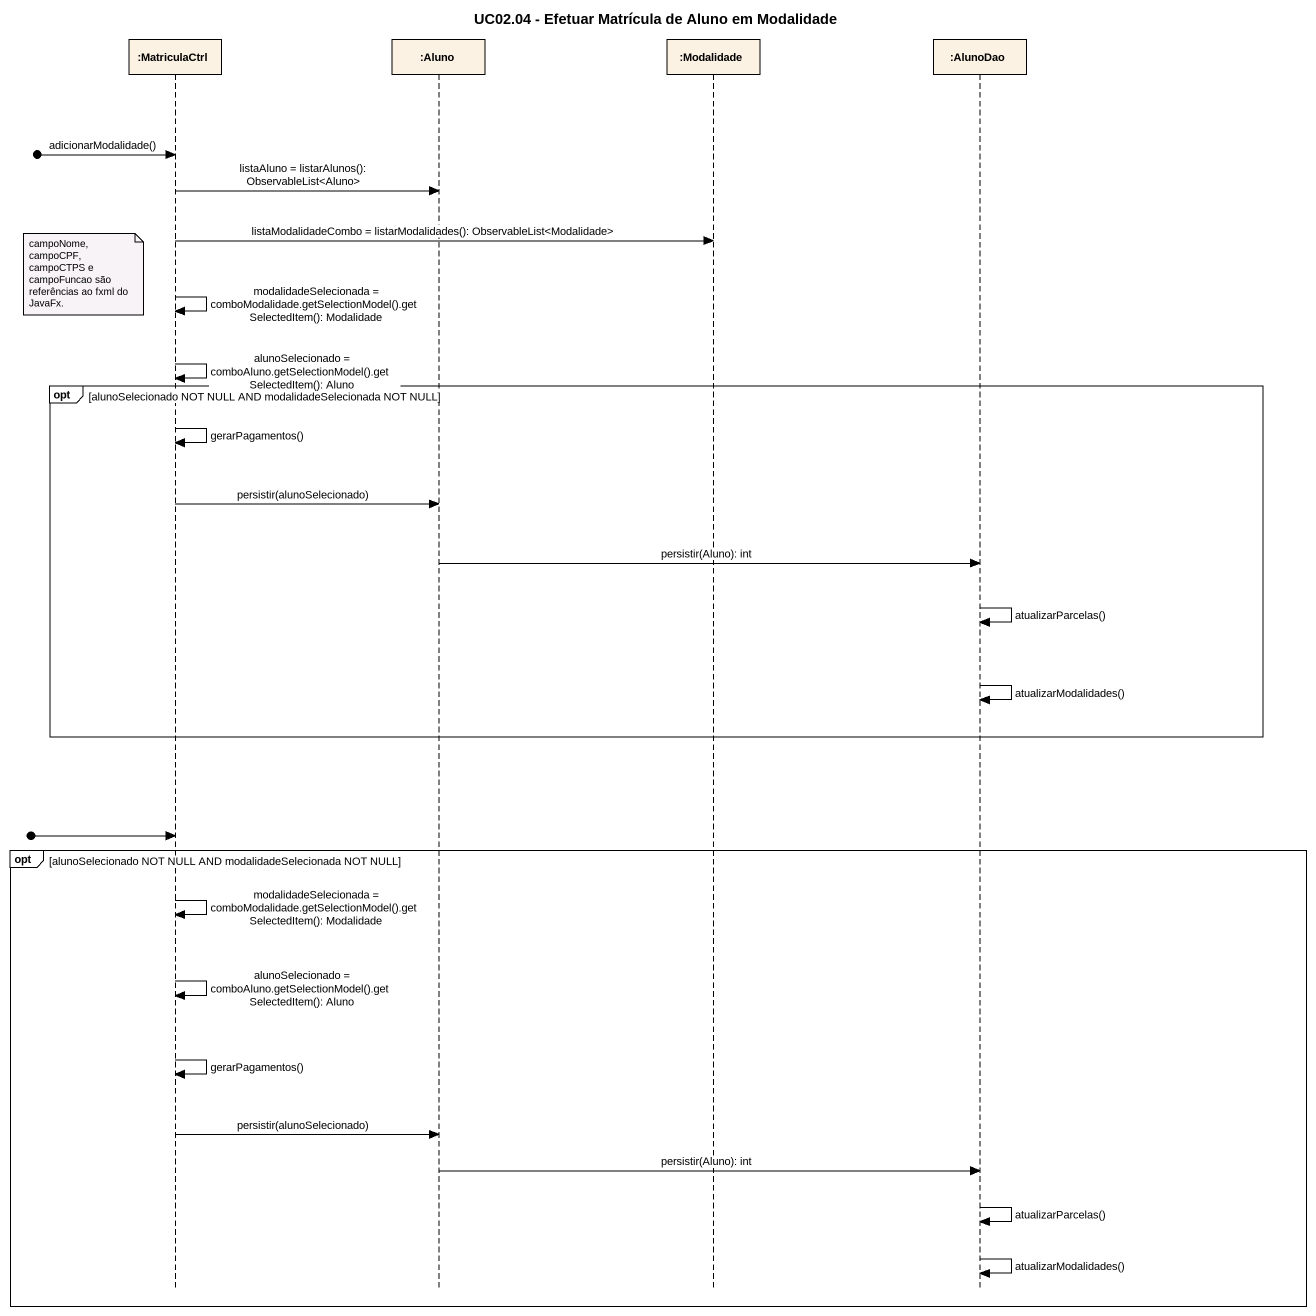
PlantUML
@startuml
title UC02.04 - Efetuar Matrícula de Aluno em Modalidade
hide footbox
participant ":MatriculaCtrl" as MatriculaCtrl
participant ":Aluno" as Aluno
participant ":Modalidade" as Modalidade
participant ":AlunoDao" as AlunoDao

[o-> MatriculaCtrl : adicionarModalidade()
MatriculaCtrl -> Aluno : listaAluno = listarAlunos(): ObservableList<Aluno>
MatriculaCtrl -> Modalidade : listaModalidadeCombo = listarModalidades(): ObservableList<Modalidade>
note left of MatriculaCtrl : campoNome, campoCPF, campoCTPS e campoFuncao são referências ao fxml do JavaFx.
MatriculaCtrl -> MatriculaCtrl : modalidadeSelecionada = comboModalidade.getSelectionModel().getSelectedItem(): Modalidade
MatriculaCtrl -> MatriculaCtrl : alunoSelecionado = comboAluno.getSelectionModel().getSelectedItem(): Aluno
opt alunoSelecionado NOT NULL AND modalidadeSelecionada NOT NULL
  MatriculaCtrl -> MatriculaCtrl : gerarPagamentos()
  MatriculaCtrl -> Aluno : persistir(alunoSelecionado)
  Aluno -> AlunoDao : persistir(Aluno): int
  AlunoDao -> AlunoDao : atualizarParcelas()
  AlunoDao -> AlunoDao : atualizarModalidades()
end
[o-> MatriculaCtrl
opt alunoSelecionado NOT NULL AND modalidadeSelecionada NOT NULL
  MatriculaCtrl -> MatriculaCtrl : modalidadeSelecionada = comboModalidade.getSelectionModel().getSelectedItem(): Modalidade
  MatriculaCtrl -> MatriculaCtrl : alunoSelecionado = comboAluno.getSelectionModel().getSelectedItem(): Aluno
  MatriculaCtrl -> MatriculaCtrl : gerarPagamentos()
  MatriculaCtrl -> Aluno : persistir(alunoSelecionado)
  Aluno -> AlunoDao : persistir(Aluno): int
  AlunoDao -> AlunoDao : atualizarParcelas()
  AlunoDao -> AlunoDao : atualizarModalidades()
end
@enduml
